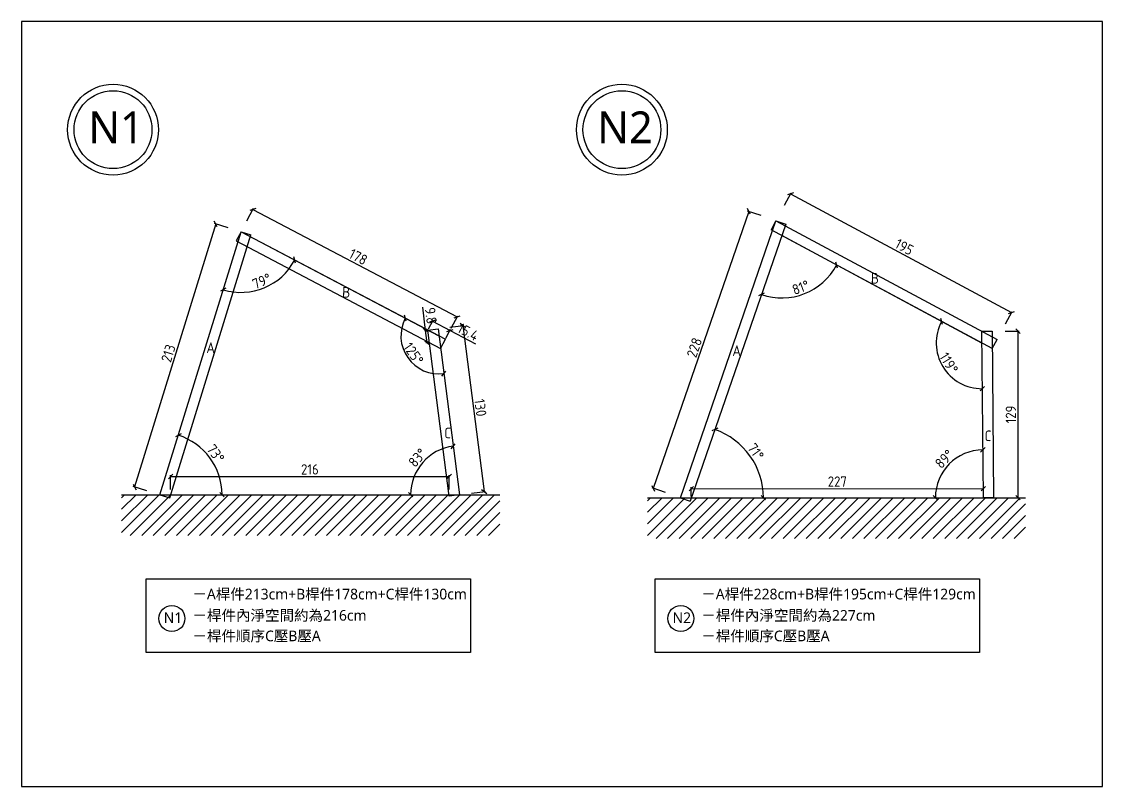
# Model space of a CAD drawing. Header units: centimetres. Extents: x -6116 to 16873, y -2889 to 4505.
# Drawn here: x -1205 to -365, y 3911 to 4505 of the extents above; entities that cross this region are included whole.
import ezdxf

# ---------------------------------------------------------------- set-up
doc = ezdxf.new("R2010")
doc.units = ezdxf.units.CM
for name, color, linetype in [('5', 5, 'Continuous'), ('D_wood木做櫃', 30, 'Continuous'), ('frame圖框', 34, 'Continuous'), ('hatch填實', 8, 'Continuous'), ('planting植栽', 95, 'Continuous'), ('section剖面線', 1, 'Continuous')]:
    doc.layers.add(name, color=color, linetype=linetype)
doc.styles.get("Standard").update_dxf_attribs({"font": 'ISOCP.SHX', "bigfont": 'CHINESET.SHX'})
doc.dimstyles.new('AM_ISO', dxfattribs={"dimtxt": 3.5, "dimasz": 3.5, "dimexe": 1, "dimexo": 1, "dimgap": 1.5, "dimtad": 1, "dimdec": 0, "dimdsep": 46, "dimtxsty": 'Standard', "dimcen": 0, "dimclrd": 256, "dimclre": 256, "dimclrt": 2, "dimadec": 0, "dimazin": 2, "dimtp": 0.1, "dimtm": 0.1, "dimtfac": 0.71, "dimtdec": 0, "dimtmove": 0, "dimatfit": 3, "dimfxl": 1, "dimlwd": -1, "dimlwe": -1, "dimarcsym": 1})

# ---------------------------------------------------------------- blocks, each defined once
blk = doc.blocks.new('_Oblique')
at = {"color": 0, "linetype": 'ByBlock', "lineweight": -2}
blk.add_line((-0.5, -0.5), (0.5, 0.5), dxfattribs=at)
blk = doc.blocks.new('*D232')
at = {"layer": 'DEFPOINTS', "color": 0, "transparency": 16777216}
for p in [(-1034.82, 4341.66), (-1117.62, 4143.48), (-1097.93, 4137.4)]:
    blk.add_point(p, dxfattribs=at)
at = {"layer": 'hatch填實', "linetype": 'ByBlock', "transparency": 16777216}
for p, q in [((-1054.5, 4347.75), (-1117.62, 4143.48)), ((-1044.95, 4344.79), (-1055.46, 4348.04)), ((-1108.06, 4140.53), (-1118.57, 4143.78))]:
    blk.add_line(p, q, dxfattribs=at)
at = {"layer": 'hatch填實', "transparency": 16777216, "xscale": 3.5, "yscale": 3.5, "zscale": 3.5}
for p, rotation in [((-1054.5, 4347.75), 72.83037157496982), ((-1117.62, 4143.48), 252.8303715749699)]:
    blk.add_blockref('_Oblique', p, dxfattribs=dict(at, rotation=rotation))
at = {"layer": 'hatch填實', "transparency": 16777216, "insert": (-1091.32, 4247.24), "char_height": 8, "attachment_point": 5, "rotation": 72.83037}
blk.add_mtext('213', dxfattribs=at)
blk = doc.blocks.new('_ArchTick')
at = {"color": 0, "linetype": 'ByBlock', "const_width": 0.15}
blk.add_lwpolyline([(-0.5, -0.5), (0.5, 0.5)], dxfattribs=at)
blk = doc.blocks.new('*D233')
at = {"layer": 'DEFPOINTS', "color": 0, "transparency": 16777216}
for p in [(-1034.8, 4341.65), (-866.9, 4275.5), (-876.04, 4258.13)]:
    blk.add_point(p, dxfattribs=at)
at = {"layer": 'hatch填實', "linetype": 'ByBlock', "transparency": 16777216}
for p, q in [((-1030.32, 4350.17), (-1025.2, 4359.9)), ((-1025.66, 4359.02), (-866.9, 4275.5)), ((-871.56, 4266.65), (-866.44, 4276.38))]:
    blk.add_line(p, q, dxfattribs=at)
at = {"layer": 'hatch填實', "transparency": 16777216, "xscale": 3.5, "yscale": 3.5, "zscale": 3.5}
for p, rotation in [((-1025.66, 4359.02), 152.2523819913195), ((-866.9, 4275.5), 332.2523819913195)]:
    blk.add_blockref('_Oblique', p, dxfattribs=dict(at, rotation=rotation))
at = {"layer": 'hatch填實', "transparency": 16777216, "insert": (-943.72, 4322.13), "char_height": 8, "attachment_point": 5, "rotation": 332.25238}
blk.add_mtext('178', dxfattribs=at)
blk = doc.blocks.new('*D234')
at = {"layer": 'DEFPOINTS', "color": 0, "transparency": 16777216}
for p in [(-881.75, 4266.33), (-865.02, 4137.4), (-845.86, 4139.88)]:
    blk.add_point(p, dxfattribs=at)
at = {"layer": 'hatch填實', "linetype": 'ByBlock', "transparency": 16777216}
for p, q in [((-872.5, 4267.53), (-861.59, 4268.95)), ((-862.58, 4268.82), (-845.86, 4139.88)), ((-855.78, 4138.59), (-844.87, 4140.01))]:
    blk.add_line(p, q, dxfattribs=at)
at = {"layer": 'hatch填實', "transparency": 16777216, "xscale": 3.5, "yscale": 3.5, "zscale": 3.5}
for p, rotation in [((-862.58, 4268.82), 97.38957478717721), ((-845.86, 4139.88), 277.3895747871772)]:
    blk.add_blockref('_Oblique', p, dxfattribs=dict(at, rotation=rotation))
at = {"layer": 'hatch填實', "transparency": 16777216, "insert": (-848.77, 4205.06), "char_height": 8, "attachment_point": 5, "rotation": 277.38957}
blk.add_mtext('130', dxfattribs=at)
blk = doc.blocks.new('*D235')
at = {"layer": 'DEFPOINTS', "color": 0, "transparency": 16777216}
for p in [(-619.08, 4350.17), (-714.44, 4142.36), (-693.37, 4135.08)]:
    blk.add_point(p, dxfattribs=at)
at = {"layer": 'hatch填實', "linetype": 'ByBlock', "transparency": 16777216}
for p, q in [((-640.15, 4357.45), (-714.44, 4142.36)), ((-630.7, 4354.18), (-641.1, 4357.78)), ((-704.99, 4139.09), (-715.38, 4142.68))]:
    blk.add_line(p, q, dxfattribs=at)
at = {"layer": 'hatch填實', "transparency": 16777216, "xscale": 3.5, "yscale": 3.5, "zscale": 3.5}
for p, rotation in [((-640.15, 4357.45), 70.9459991977847), ((-714.44, 4142.36), 250.9459991977847)]:
    blk.add_blockref('_Oblique', p, dxfattribs=dict(at, rotation=rotation))
at = {"layer": 'hatch填實', "transparency": 16777216, "insert": (-682.49, 4251.7), "char_height": 8, "attachment_point": 5, "rotation": 70.946}
blk.add_mtext('228', dxfattribs=at)
blk = doc.blocks.new('*D236')
at = {"layer": 'DEFPOINTS', "color": 0, "transparency": 16777216}
for p in [(-619.08, 4350.17), (-435.99, 4278.92), (-447.24, 4257.95)]:
    blk.add_point(p, dxfattribs=at)
at = {"layer": 'hatch填實', "linetype": 'ByBlock', "transparency": 16777216}
for p, q in [((-612.55, 4362.33), (-607.35, 4372.02)), ((-607.82, 4371.14), (-435.99, 4278.92)), ((-440.72, 4270.11), (-435.52, 4279.8))]:
    blk.add_line(p, q, dxfattribs=at)
at = {"layer": 'hatch填實', "transparency": 16777216, "xscale": 3.5, "yscale": 3.5, "zscale": 3.5}
for p, rotation in [((-607.82, 4371.14), 151.7775276450498), ((-435.99, 4278.92), 331.7775276450498)]:
    blk.add_blockref('_Oblique', p, dxfattribs=dict(at, rotation=rotation))
at = {"layer": 'hatch填實', "transparency": 16777216, "insert": (-519.31, 4329.88), "char_height": 8, "attachment_point": 5, "rotation": 331.77753}
blk.add_mtext('195', dxfattribs=at)
blk = doc.blocks.new('*D237')
at = {"layer": 'DEFPOINTS', "color": 0, "transparency": 16777216}
for p in [(-451.16, 4264.42), (-451.16, 4135.08), (-431.01, 4135.08)]:
    blk.add_point(p, dxfattribs=at)
at = {"layer": 'hatch填實', "linetype": 'ByBlock', "transparency": 16777216}
for p, q in [((-441.01, 4264.42), (-430.01, 4264.42)), ((-431.01, 4264.42), (-431.01, 4135.08)), ((-441.01, 4135.08), (-430.01, 4135.08))]:
    blk.add_line(p, q, dxfattribs=at)
at = {"layer": 'hatch填實', "transparency": 16777216, "xscale": 3.5, "yscale": 3.5, "zscale": 3.5}
for p, rotation in [((-431.01, 4264.42), 90), ((-431.01, 4135.08), 270)]:
    blk.add_blockref('_Oblique', p, dxfattribs=dict(at, rotation=rotation))
at = {"layer": 'hatch填實', "transparency": 16777216, "insert": (-436.51, 4199.75), "char_height": 8, "attachment_point": 5, "rotation": 90}
blk.add_mtext('129', dxfattribs=at)
blk = doc.blocks.new('*D238')
at = {"layer": 'DEFPOINTS', "color": 0, "transparency": 16777216}
for p in [(-1034.82, 4341.66), (-1034.82, 4341.66), (-1027.21, 4295.2), (-876.04, 4258.13), (-1097.92, 4137.4)]:
    blk.add_point(p, dxfattribs=at)
at = {"layer": 'hatch填實', "linetype": 'ByBlock', "transparency": 16777216}
blk.add_arc((-1034.82, 4341.66), 47.08, 252.83446, 332.25238, dxfattribs=at)
at = {"layer": 'hatch填實', "transparency": 16777216, "xscale": 3.5, "yscale": 3.5, "zscale": 3.5}
for p, rotation in [((-993.16, 4319.74), 62.25238199131697), ((-1048.72, 4296.68), 162.8344586658161)]:
    blk.add_blockref('_Oblique', p, dxfattribs=dict(at, rotation=rotation))
at = {"layer": 'hatch填實', "transparency": 16777216, "insert": (-1018.73, 4303.32), "char_height": 8, "attachment_point": 5, "rotation": 22.77474}
blk.add_mtext('79°', dxfattribs=at)
blk = doc.blocks.new('*D239')
at = {"layer": 'DEFPOINTS', "color": 0, "transparency": 16777216}
for p in [(-1034.82, 4341.66), (-881.75, 4266.33), (-909.69, 4253.62), (-876.04, 4258.13), (-865.02, 4137.4)]:
    blk.add_point(p, dxfattribs=at)
at = {"layer": 'hatch填實', "linetype": 'ByBlock', "transparency": 16777216}
blk.add_arc((-881.02, 4260.75), 29.55, 152.25238, 277.38957, dxfattribs=at)
at = {"layer": 'hatch填實', "transparency": 16777216, "xscale": 3.5, "yscale": 3.5, "zscale": 3.5}
for p, rotation in [((-907.17, 4274.5), 62.25238199131686), ((-877.22, 4231.45), 7.389574787176779)]:
    blk.add_blockref('_Oblique', p, dxfattribs=dict(at, rotation=rotation))
at = {"layer": 'hatch填實', "transparency": 16777216, "insert": (-900.76, 4247.02), "char_height": 8, "attachment_point": 5, "rotation": 304.82098}
blk.add_mtext('125°', dxfattribs=at)
blk = doc.blocks.new('*D240')
at = {"layer": 'DEFPOINTS', "color": 0, "transparency": 16777216}
for p in [(-881.75, 4266.33), (-886.79, 4168.57), (-1122.15, 4137.4), (-865.02, 4137.4), (-838.99, 4137.4)]:
    blk.add_point(p, dxfattribs=at)
at = {"layer": 'hatch填實', "linetype": 'ByBlock', "transparency": 16777216}
blk.add_arc((-865.02, 4137.4), 38.02, 97.38957, 180, dxfattribs=at)
at = {"layer": 'hatch填實', "transparency": 16777216, "xscale": 3.5, "yscale": 3.5, "zscale": 3.5}
for p, rotation in [((-869.91, 4175.1), 7.389574787177099), ((-903.05, 4137.4), 270)]:
    blk.add_blockref('_Oblique', p, dxfattribs=dict(at, rotation=rotation))
at = {"layer": 'hatch填實', "transparency": 16777216, "insert": (-897.72, 4166.12), "char_height": 8, "attachment_point": 5, "rotation": 48.69479}
blk.add_mtext('83°', dxfattribs=at)
blk = doc.blocks.new('*D241')
at = {"layer": 'DEFPOINTS', "color": 0, "transparency": 16777216}
for p in [(-1034.82, 4341.66), (-1053.87, 4157.26), (-1122.15, 4137.4), (-1097.92, 4137.4), (-838.99, 4137.4)]:
    blk.add_point(p, dxfattribs=at)
at = {"layer": 'hatch填實', "linetype": 'ByBlock', "transparency": 16777216}
blk.add_arc((-1097.92, 4137.4), 48.32, 0, 72.83446, dxfattribs=at)
at = {"layer": 'hatch填實', "transparency": 16777216, "xscale": 3.5, "yscale": 3.5, "zscale": 3.5}
for p, rotation in [((-1083.66, 4183.56), 162.834458665816), ((-1049.6, 4137.4), 270.0000000000001)]:
    blk.add_blockref('_Oblique', p, dxfattribs=dict(at, rotation=rotation))
at = {"layer": 'hatch填實', "transparency": 16777216, "insert": (-1054.61, 4169.35), "char_height": 8, "attachment_point": 5, "rotation": 306.41723}
blk.add_mtext('73°', dxfattribs=at)
blk = doc.blocks.new('*D242')
at = {"layer": 'DEFPOINTS', "color": 0, "transparency": 16777216}
for p in [(-873.09, 4151.57), (-1089.56, 4137.4), (-873.09, 4137.4)]:
    blk.add_point(p, dxfattribs=at)
at = {"layer": 'hatch填實', "linetype": 'ByBlock', "transparency": 16777216}
for p, q in [((-1089.56, 4141.57), (-1089.56, 4152.57)), ((-1089.56, 4151.57), (-873.09, 4151.57)), ((-873.09, 4141.57), (-873.09, 4152.57))]:
    blk.add_line(p, q, dxfattribs=at)
at = {"layer": 'hatch填實', "transparency": 16777216, "xscale": 3.5, "yscale": 3.5, "zscale": 3.5, "rotation": 180}
blk.add_blockref('_Oblique', (-1089.56, 4151.57), dxfattribs=at)
at = {"layer": 'hatch填實', "transparency": 16777216, "xscale": 3.5, "yscale": 3.5, "zscale": 3.5}
blk.add_blockref('_Oblique', (-873.09, 4151.57), dxfattribs=at)
at = {"layer": 'hatch填實', "transparency": 16777216, "insert": (-981.33, 4157.08), "char_height": 8, "attachment_point": 5}
blk.add_mtext('216', dxfattribs=at)
blk = doc.blocks.new('*D243')
at = {"layer": 'DEFPOINTS', "color": 0, "transparency": 16777216}
for p in [(-622.86, 4343.12), (-611.51, 4347.56), (-586.93, 4298.95), (-451.03, 4250.9), (-685.8, 4132.47)]:
    blk.add_point(p, dxfattribs=at)
at = {"layer": 'hatch填實', "linetype": 'ByBlock', "transparency": 16777216}
blk.add_arc((-614.58, 4338.68), 48.4, 250.946, 331.77753, dxfattribs=at)
at = {"layer": 'hatch填實', "transparency": 16777216, "xscale": 3.5, "yscale": 3.5, "zscale": 3.5}
for p, rotation in [((-571.93, 4315.79), 61.77752764504901), ((-630.38, 4292.93), 160.945999197782)]:
    blk.add_blockref('_Oblique', p, dxfattribs=dict(at, rotation=rotation))
at = {"layer": 'hatch填實', "transparency": 16777216, "insert": (-599.85, 4298.38), "char_height": 8, "attachment_point": 5, "rotation": 20.07961}
blk.add_mtext('81°', dxfattribs=at)
blk = doc.blocks.new('*D244')
at = {"layer": 'DEFPOINTS', "color": 0, "transparency": 16777216}
for p in [(-622.86, 4343.12), (-459.16, 4264.34), (-451.03, 4250.9), (-493.81, 4248.23), (-457.9, 4135)]:
    blk.add_point(p, dxfattribs=at)
at = {"layer": 'hatch填實', "linetype": 'ByBlock', "transparency": 16777216}
blk.add_arc((-459.07, 4255.22), 35.44, 151.77753, 270.55849, dxfattribs=at)
at = {"layer": 'hatch填實', "transparency": 16777216, "xscale": 3.5, "yscale": 3.5, "zscale": 3.5}
for p, rotation in [((-490.3, 4271.97), 61.77752764504885), ((-458.72, 4219.78), 0.5584925489563997)]:
    blk.add_blockref('_Oblique', p, dxfattribs=dict(at, rotation=rotation))
at = {"layer": 'hatch填實', "transparency": 16777216, "insert": (-484.69, 4239.72), "char_height": 8, "attachment_point": 5, "rotation": 301.16801}
blk.add_mtext('119°', dxfattribs=at)
blk = doc.blocks.new('*D245')
at = {"layer": 'DEFPOINTS', "color": 0, "transparency": 16777216}
for p in [(-459.16, 4264.34), (-476.74, 4167.23), (-713.44, 4135.08), (-457.9, 4135), (-430.29, 4135.08)]:
    blk.add_point(p, dxfattribs=at)
at = {"layer": 'hatch填實', "linetype": 'ByBlock', "transparency": 16777216}
blk.add_arc((-457.9, 4135.08), 37.26, 90.55849, 180, dxfattribs=at)
at = {"layer": 'hatch填實', "transparency": 16777216, "xscale": 3.5, "yscale": 3.5, "zscale": 3.5}
for p, rotation in [((-458.26, 4172.34), 0.5584925489566465), ((-495.16, 4135.08), 270)]:
    blk.add_blockref('_Oblique', p, dxfattribs=dict(at, rotation=rotation))
at = {"layer": 'hatch填實', "transparency": 16777216, "insert": (-488.28, 4165.17), "char_height": 8, "attachment_point": 5, "rotation": 45.27925}
blk.add_mtext('89°', dxfattribs=at)
blk = doc.blocks.new('*D246')
at = {"layer": 'DEFPOINTS', "color": 0, "transparency": 16777216}
for p in [(-611.51, 4347.56), (-633.57, 4157.56), (-713.44, 4135.08), (-430.29, 4135.08), (-685.8, 4132.47)]:
    blk.add_point(p, dxfattribs=at)
at = {"layer": 'hatch填實', "linetype": 'ByBlock', "transparency": 16777216}
blk.add_arc((-684.9, 4135.08), 56.04, 360, 70.946, dxfattribs=at)
at = {"layer": 'hatch填實', "transparency": 16777216, "xscale": 3.5, "yscale": 3.5, "zscale": 3.5}
for p, rotation in [((-666.61, 4188.05), 160.945999197782), ((-628.86, 4135.08), 270)]:
    blk.add_blockref('_Oblique', p, dxfattribs=dict(at, rotation=rotation))
at = {"layer": 'hatch填實', "transparency": 16777216, "insert": (-634.79, 4170.79), "char_height": 8, "attachment_point": 5, "rotation": 305.473}
blk.add_mtext('71°', dxfattribs=at)
blk = doc.blocks.new('*D247')
at = {"layer": 'DEFPOINTS', "color": 0, "transparency": 16777216}
for p in [(-457.9, 4142.07), (-684.9, 4135.08), (-457.9, 4135)]:
    blk.add_point(p, dxfattribs=at)
at = {"layer": 'hatch填實', "linetype": 'ByBlock', "transparency": 16777216}
for p, q in [((-684.9, 4136.08), (-684.9, 4143.15)), ((-684.9, 4142.15), (-457.9, 4142.07)), ((-457.9, 4136), (-457.9, 4143.07))]:
    blk.add_line(p, q, dxfattribs=at)
at = {"layer": 'hatch填實', "transparency": 16777216, "xscale": 3.5, "yscale": 3.5, "zscale": 3.5}
for p, rotation in [((-684.9, 4142.15), 179.9803178734917), ((-457.9, 4142.07), 359.9803178734917)]:
    blk.add_blockref('_Oblique', p, dxfattribs=dict(at, rotation=rotation))
at = {"layer": 'hatch填實', "transparency": 16777216, "insert": (-571.4, 4147.61), "char_height": 8, "attachment_point": 5, "rotation": 359.98032}
blk.add_mtext('227', dxfattribs=at)
blk = doc.blocks.new('*D819')
at = {"layer": 'DEFPOINTS', "color": 0, "ltscale": 0.1, "transparency": 16777216}
for p in [(-889.68, 4265.3), (-872.41, 4265.03), (-876.04, 4258.13)]:
    blk.add_point(p, dxfattribs=at)
at = {"layer": 'section剖面線', "ltscale": 0.1, "transparency": 16777216}
for p, q in [((-889.21, 4266.19), (-885.58, 4273.09)), ((-886.05, 4272.2), (-872.41, 4265.03)), ((-875.58, 4259.01), (-871.95, 4265.91)), ((-872.41, 4265.03), (-852.5, 4254.55))]:
    blk.add_line(p, q, dxfattribs=at)
at = {"layer": 'section剖面線', "ltscale": 0.1, "transparency": 16777216, "xscale": 3.5, "yscale": 3.5, "zscale": 3.5}
for p, rotation in [((-886.05, 4272.2), 152.2523819913192), ((-872.41, 4265.03), 332.2523819913192)]:
    blk.add_blockref('_Oblique', p, dxfattribs=dict(at, rotation=rotation))
at = {"layer": 'section剖面線', "ltscale": 0.1, "transparency": 16777216, "insert": (-858.35, 4263.84), "char_height": 8, "attachment_point": 5, "rotation": 332.25238}
blk.add_mtext('15.4', dxfattribs=at)
blk = doc.blocks.new('*D820')
at = {"layer": 'DEFPOINTS', "color": 0, "ltscale": 0.1, "transparency": 16777216}
for p in [(-891.36, 4265.09), (-889.67, 4265.3), (-888.42, 4255.61)]:
    blk.add_point(p, dxfattribs=at)
at = {"layer": 'section剖面線', "ltscale": 0.1, "transparency": 16777216}
for p, q in [((-891.36, 4265.09), (-893.67, 4282.97)), ((-890.66, 4265.18), (-892.35, 4264.96)), ((-890.11, 4255.39), (-891.36, 4265.09)), ((-889.41, 4255.48), (-891.1, 4255.26))]:
    blk.add_line(p, q, dxfattribs=at)
at = {"layer": 'section剖面線', "ltscale": 0.1, "transparency": 16777216, "xscale": 3.5, "yscale": 3.5, "zscale": 3.5}
for p, rotation in [((-891.36, 4265.09), 97.34514682383636), ((-890.11, 4255.39), 277.3451468238364)]:
    blk.add_blockref('_Oblique', p, dxfattribs=dict(at, rotation=rotation))
at = {"layer": 'section剖面線', "ltscale": 0.1, "transparency": 16777216, "insert": (-887.28, 4276.47), "char_height": 8, "attachment_point": 5, "rotation": 277.34515}
blk.add_mtext('9.8', dxfattribs=at)

msp = doc.modelspace()

# ---------------------------------------------------------------- hatches: boundary and pattern name
at = {"layer": 'planting植栽'}
h = msp.add_hatch(dxfattribs=at)
h.set_pattern_fill('ANSI31', color=256, scale=2)
h.set_pattern_definition([(45, (-1474.0785, 3555.143), (-4.49013, 4.49013), [])])
h.paths.add_polyline_path([(-1127.62529, 4137.3954), (-833.76746, 4137.3954), (-833.76746, 4105.77065), (-1127.62529, 4105.77065)])
h = msp.add_hatch(dxfattribs=at)
h.set_pattern_fill('ANSI31', color=256, scale=2)
h.set_pattern_definition([(45, (-1065.3734, 3552.8264), (-4.49013, 4.49013), [])])
h.paths.add_polyline_path([(-718.92016, 4135.07905), (-425.06234, 4135.07905), (-425.06234, 4103.45429), (-718.92016, 4103.45429)])

# ---------------------------------------------------------------- linework, layer by layer
at = {"layer": '5', "linetype": 'ByBlock'}
for points in [[(-1108.46336, 4072.10047), (-856.51311, 4072.10047), (-856.51311, 4014.95072), (-1108.46336, 4014.95072)], [(-712.96274, 4072.10047), (-461.01249, 4072.10047), (-461.01249, 4014.95072), (-712.96274, 4014.95072)]]:
    msp.add_lwpolyline(points, close=True, dxfattribs=at)
for centre, radius in [((-1134.32225, 4420.95512), 35.27331), ((-738.82163, 4420.95512), 35.27331), ((-1134.32225, 4420.95512), 30.27331), ((-738.82163, 4420.95512), 30.27331), ((-1088.55974, 4041.26821), 10.0911), ((-693.05912, 4041.26821), 10.0911)]:
    msp.add_circle(centre, radius, dxfattribs=at)
at = {"layer": 'D_wood木做櫃'}
for p, q in [((-693.36651, 4135.07905), (-619.0775, 4350.17125)), ((-611.51429, 4347.55905), (-685.8033, 4132.46685)), ((-619.0775, 4350.17125), (-622.86067, 4343.12231)), ((-451.0277, 4250.89949), (-622.86067, 4343.12231)), ((-619.0775, 4350.17125), (-447.24453, 4257.94843)), ((-619.0775, 4350.17125), (-611.51429, 4347.55905)), ((-1097.91821, 4137.3954), (-1034.82269, 4341.6589)), ((-1090.29052, 4135.03926), (-1027.195, 4339.30277)), ((-1034.82269, 4341.66383), (-1038.54731, 4334.58378)), ((-1038.54731, 4334.58378), (-879.76395, 4251.05224)), ((-1034.82269, 4341.66383), (-881.02146, 4260.75326)), ((-1034.82269, 4341.66383), (-1034.82269, 4341.6589)), ((-1034.82269, 4341.6589), (-876.04136, 4258.12843)), ((-1034.82269, 4341.6589), (-1027.195, 4339.30277)), ((-459.07016, 4255.21095), (-614.5828, 4338.67464)), ((-889.67915, 4265.3029), (-881.7456, 4266.33182)), ((-872.95709, 4136.36648), (-889.67915, 4265.3029)), ((-881.7456, 4266.33182), (-865.02353, 4137.3954)), ((-459.15918, 4264.34302), (-451.15951, 4264.421)), ((-457.89837, 4135.00107), (-459.15918, 4264.34302)), ((-451.15951, 4264.421), (-449.8987, 4135.07905)), ((-879.76395, 4251.05224), (-876.04136, 4258.12843)), ((-459.07016, 4255.21588), (-459.07016, 4255.21095)), ((-451.0277, 4250.89949), (-447.24453, 4257.94843)), ((-1097.93417, 4137.40033), (-1090.29052, 4135.03926)), ((-865.02353, 4137.3954), (-872.95709, 4136.36648)), ((-693.36651, 4135.07905), (-685.8033, 4132.46685)), ((-449.8987, 4135.07905), (-457.89837, 4135.00107))]:
    msp.add_line(p, q, dxfattribs=at)
at = {"layer": 'frame圖框'}
msp.add_lwpolyline([(-1205.37703, 4504.87243), (-1205.37703, 3910.87243), (-365.37703, 3910.87243), (-365.37703, 4504.87243)], close=True, dxfattribs=at)
at = {"layer": 'hatch填實'}
for p, q in [((-1122.14644, 4137.3954), (-838.99089, 4137.3954)), ((-713.44132, 4135.07905), (-430.28577, 4135.07905))]:
    msp.add_line(p, q, dxfattribs=at)
at = {"layer": 'planting植栽'}
for p, q in [((-1127.62529, 4137.3954), (-833.76746, 4137.3954)), ((-718.92016, 4135.07905), (-425.06234, 4135.07905))]:
    msp.add_line(p, q, dxfattribs=at)

# ---------------------------------------------------------------- texts
at = {"layer": '5', "linetype": 'ByBlock', "attachment_point": 1}
for s, insert, char_height in [('{\\fMicrosoft JhengHei|b0|i0|c136|p34;N2}', (-757.93894, 4435.12114), 24.8271142), ('{\\fMicrosoft JhengHei|b0|i0|c136|p34;N1}', (-1153.43956, 4435.12114), 24.8271142), ('{\\fMicrosoft JhengHei|b0|i0|c136|p34;－A桿件213cm+B桿件178cm+C桿件130cm}', (-1072.63896, 4064.37467), 8.2757047), ('{\\fMicrosoft JhengHei|b0|i0|c136|p34;－A桿件228cm+B桿件195cm+C桿件129cm}', (-677.13833, 4064.37467), 8.2757047), ('{\\fMicrosoft JhengHei|b0|i0|c136|p34;－桿件內淨空間約為216cm}', (-1072.63896, 4047.83999), 8.2757047), ('{\\fMicrosoft JhengHei|b0|i0|c136|p34;－桿件內淨空間約為227cm}', (-677.13833, 4047.83999), 8.2757047), ('{\\fMicrosoft JhengHei|b0|i0|c136|p34;N1}', (-1094.93218, 4045.99021), 8.2757047), ('{\\fMicrosoft JhengHei|b0|i0|c136|p34;－桿件順序C壓B壓A}', (-1072.63896, 4031.87832), 8.2757047), ('{\\fMicrosoft JhengHei|b0|i0|c136|p34;－桿件順序C壓B壓A}', (-677.13833, 4031.87832), 8.2757047)]:
    msp.add_mtext(s, dxfattribs=dict(at, insert=insert, char_height=char_height))
at = {"layer": '5', "linetype": 'ByBlock', "char_height": 8.2757, "attachment_point": 1}
for s, insert, rotation in [('B', (-545.18343, 4309.69691), 358.34569937), ('B', (-956.12898, 4298.8051), 358.34569937), ('A', (-1061.61541, 4255.81559), 358.34569937), ('A', (-652.78258, 4253.49924), 358.34569937), ('C', (-876.66752, 4189.68994), 357.34569937), ('C', (-456.72612, 4187.45082), 357.34569937)]:
    msp.add_mtext(s, dxfattribs=dict(at, insert=insert, rotation=rotation))
at = {"layer": '5', "linetype": 'ByBlock', "insert": (-699.43156, 4045.99021), "char_height": 8.2757047, "width": 13.3778984, "attachment_point": 1}
msp.add_mtext('{\\fMicrosoft JhengHei|b0|i0|c136|p34;N2}', dxfattribs=at)

# ---------------------------------------------------------------- dimensions: what is measured, and where the dimension line sits
at = {"layer": 'hatch填實'}
for p1, p2, distance, picture, middle in [((-619.0775, 4350.17125), (-447.24453, 4257.94843), 23.79934, '*D236', (-519.30546, 4329.87601)), ((-619.0775, 4350.17125), (-693.36651, 4135.07905), -22.29404, '*D235', (-682.49399, 4251.69903)), ((-881.7456, 4266.33182), (-865.02353, 4137.3954), 19.32322, '*D234', (-848.76751, 4205.05625)), ((-451.15951, 4264.421), (-451.15951, 4135.07905), 20.15327, '*D237', (-436.50703, 4199.75003)), ((-684.90109, 4135.07905), (-457.89837, 4135.00107), 7.06847, '*D247', (-571.39541, 4147.60932))]:
    dim = msp.add_aligned_dim(p1=p1, p2=p2, distance=distance, dimstyle='AM_ISO', override={"dimtxt": 8, "dimblk": 'Oblique', "dimclrt": 256, "dimldrblk": 'ArchTick', "dimfxl": 10, "dimfxlon": 1}, dxfattribs=at)
    dim.commit()
    dim.dimension.update_dxf_attribs({"geometry": picture, "text_midpoint": middle})
for p1, p2, distance, text, override, picture, middle in [((-1034.79998, 4341.65189), (-876.03933, 4258.1323), 19.62379, '178', {"dimtxt": 8, "dimblk": 'Oblique', "dimclrt": 256, "dimldrblk": 'ArchTick', "dimfxl": 10, "dimfxlon": 1}, '*D233', (-943.72258, 4322.12683)), ((-1034.82269, 4341.66383), (-1097.93417, 4137.40033), -20.60033, '213', {"dimtxt": 8, "dimblk": 'Oblique', "dimclrt": 256, "dimtdec": 2, "dimldrblk": 'ArchTick', "dimfxl": 10, "dimfxlon": 1}, '*D232', (-1091.31635, 4247.23718))]:
    dim = msp.add_aligned_dim(p1=p1, p2=p2, distance=distance, text=text, dimstyle='AM_ISO', override=override, dxfattribs=at)
    dim.commit()
    dim.dimension.update_dxf_attribs({"geometry": picture, "text_midpoint": middle})
for base, line1, line2, picture, middle in [((-633.569, 4157.55743), ((-713.44132, 4135.07905), (-430.28577, 4135.07905)), ((-611.51429, 4347.55905), (-685.8033, 4132.46685)), '*D246', (-634.78519, 4170.79076)), ((-493.81319, 4248.22867), ((-457.89837, 4135.00107), (-459.15918, 4264.34302)), ((-451.0277, 4250.89949), (-622.86067, 4343.12231)), '*D244', (-484.6873, 4239.72118)), ((-1053.87337, 4157.2622), ((-1122.14644, 4137.3954), (-838.99089, 4137.3954)), ((-1097.91821, 4137.3954), (-1034.82269, 4341.6589)), '*D241', (-1054.60997, 4169.3451)), ((-909.69392, 4253.6182), ((-881.7456, 4266.33182), (-865.02353, 4137.3954)), ((-1034.82269, 4341.6589), (-876.04136, 4258.12843)), '*D239', (-900.7609, 4247.01834)), ((-886.7928, 4168.57032), ((-1122.14644, 4137.3954), (-838.99089, 4137.3954)), ((-881.7456, 4266.33182), (-865.02353, 4137.3954)), '*D240', (-897.71846, 4166.12387)), ((-476.74018, 4167.2284), ((-713.44132, 4135.07905), (-430.28577, 4135.07905)), ((-457.89837, 4135.00107), (-459.15918, 4264.34302)), '*D245', (-488.28448, 4165.16965))]:
    dim = msp.add_angular_dim_2l(base=base, line1=line1, line2=line2, dimstyle='AM_ISO', override={"dimtxt": 8, "dimblk": 'Oblique', "dimclrt": 256, "dimldrblk": 'ArchTick', "dimfxl": 10, "dimfxlon": 1}, dxfattribs=at)
    dim.commit()
    dim.dimension.update_dxf_attribs({"geometry": picture, "text_midpoint": middle})
for base, line1, line2, picture, middle in [((-586.93348, 4298.94857), ((-451.0277, 4250.89949), (-622.86067, 4343.12231)), ((-611.51429, 4347.55905), (-685.8033, 4132.46685)), '*D243', (-597.96322, 4293.21746)), ((-1027.20872, 4295.1993), ((-1097.91821, 4137.3954), (-1034.82269, 4341.6589)), ((-1034.82269, 4341.6589), (-876.04136, 4258.12843)), '*D238', (-1016.59783, 4298.25013))]:
    dim = msp.add_angular_dim_2l(base=base, line1=line1, line2=line2, dimstyle='AM_ISO', override={"dimtxt": 8, "dimblk": 'Oblique', "dimclrt": 256, "dimldrblk": 'ArchTick', "dimfxl": 10, "dimfxlon": 1}, dxfattribs=at)
    dim.commit()
    dim.dimension.update_dxf_attribs({"geometry": picture, "text_midpoint": middle, "dimtype": 162})
dim = msp.add_linear_dim(base=(-873.09053, 4151.57424), p1=(-1089.56273, 4137.3954), p2=(-873.09053, 4137.3954), dimstyle='AM_ISO', override={"dimtxt": 8, "dimblk": 'Oblique', "dimclrt": 256, "dimldrblk": 'ArchTick', "dimfxl": 10, "dimfxlon": 1}, dxfattribs=at)
dim.commit()
dim.dimension.update_dxf_attribs({"geometry": '*D242', "text_midpoint": (-981.32663, 4157.07503)})
at = {"layer": 'section剖面線', "ltscale": 0.1}
for p1, p2, distance, picture, middle in [((-888.42164, 4255.60681), (-889.67163, 4265.30387), 1.70457, '*D820', (-887.2837, 4276.46645)), ((-889.67915, 4265.3029), (-876.04136, 4258.12843), 7.79396, '*D819', (-858.3469, 4263.84117))]:
    dim = msp.add_aligned_dim(p1=p1, p2=p2, distance=distance, dimstyle='AM_ISO', override={"dimtxt": 8, "dimdec": 1, "dimblk": 'Oblique', "dimblk1": 'Oblique', "dimblk2": 'Oblique', "dimclrt": 256, "dimtdec": 1, "dimldrblk": 'ArchTick', "dimfxl": 10, "dimfxlon": 1}, dxfattribs=at)
    dim.commit()
    dim.dimension.update_dxf_attribs({"geometry": picture, "text_midpoint": middle})

doc.saveas('drawing.dxf')
